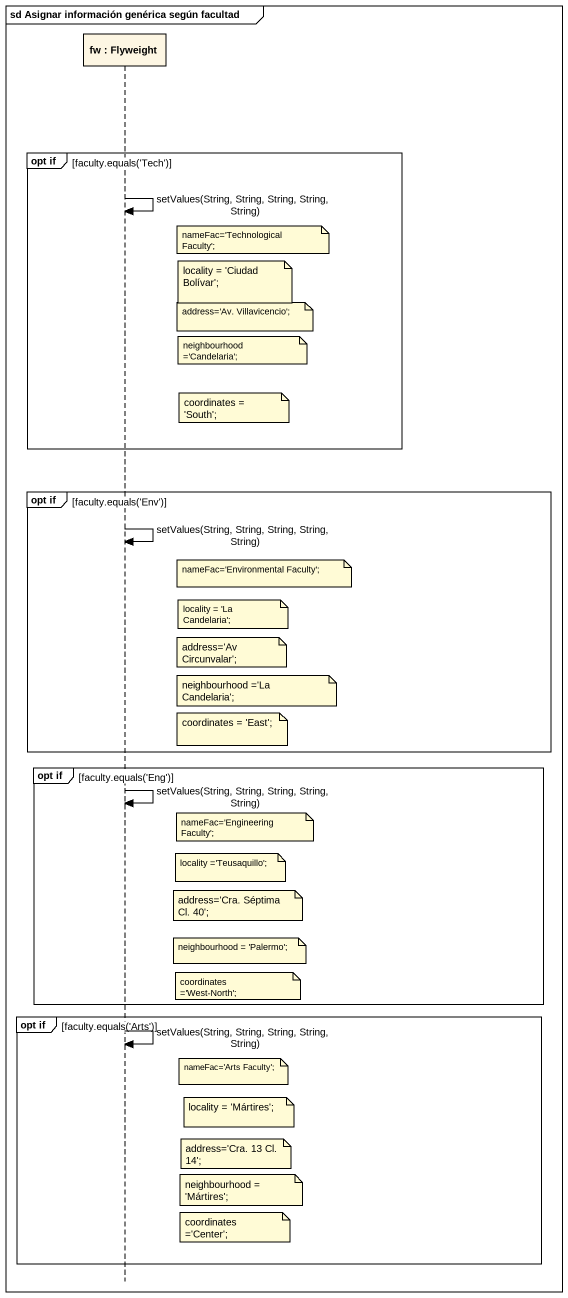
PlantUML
@startuml
mainframe sd Asignar información genérica según facultad
hide footbox
participant "fw : Flyweight" as fw

group opt if [faculty.equals('Tech')]
  fw -> fw : setValues(String, String, String, String, String)
  note right of fw : nameFac='Technological Faculty';
  note right of fw : locality = 'Ciudad Bolívar';
  note right of fw : address='Av. Villavicencio';
  note right of fw : neighbourhood ='Candelaria';
  note right of fw : coordinates = 'South';
end
group opt if [faculty.equals('Env')]
  fw -> fw : setValues(String, String, String, String, String)
  note right of fw : nameFac='Environmental Faculty';
  note right of fw : locality = 'La Candelaria';
  note right of fw : address='Av Circunvalar';
  note right of fw : neighbourhood ='La Candelaria';
  note right of fw : coordinates = 'East';
end
group opt if [faculty.equals('Eng')]
  fw -> fw : setValues(String, String, String, String, String)
  note right of fw : nameFac='Engineering Faculty';
  note right of fw : locality ='Teusaquillo';
  note right of fw : address='Cra. Séptima Cl. 40';
  note right of fw : neighbourhood = 'Palermo';
  note right of fw : coordinates ='West-North';
end
group opt if [faculty.equals('Arts')]
  fw -> fw : setValues(String, String, String, String, String)
  note right of fw : nameFac='Arts Faculty';
  note right of fw : locality = 'Mártires';
  note right of fw : address='Cra. 13 Cl. 14';
  note right of fw : neighbourhood = 'Mártires';
  note right of fw : coordinates ='Center';
end
@enduml
